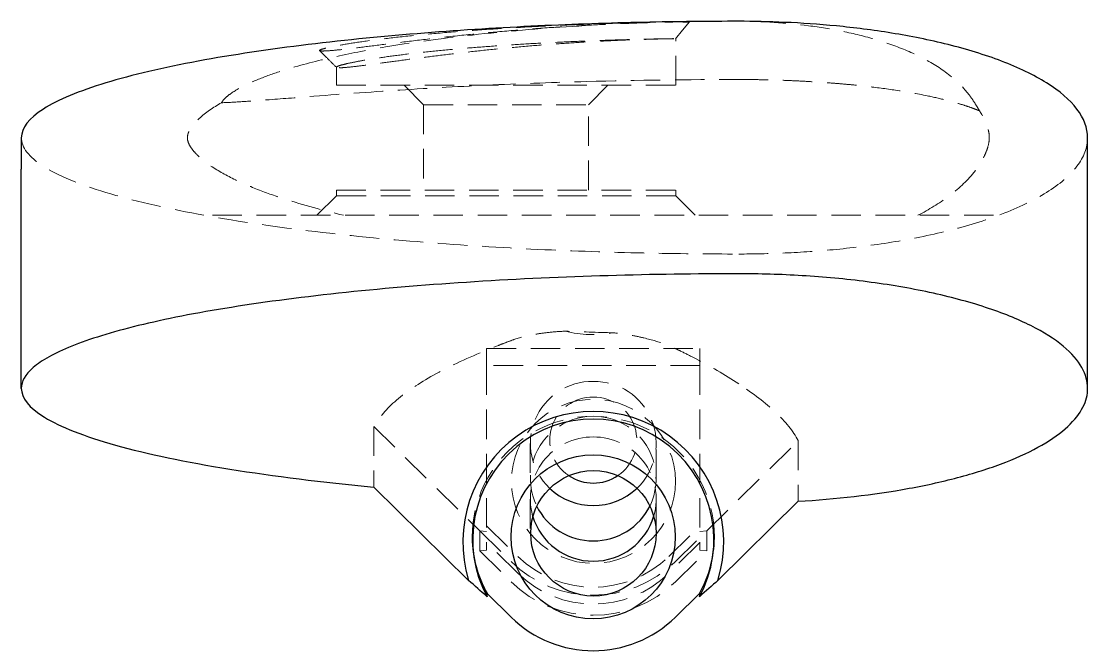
# Model space of a CAD drawing. Header units: millimetres. Extents: x 34 to 250, y 43 to 185.
# Drawn here: x 204.15 to 250.09, y 43.37 to 70.48 of the extents above; entities that cross this region are included whole.
import ezdxf

# ---------------------------------------------------------------- set-up
doc = ezdxf.new("R2010")
doc.units = ezdxf.units.MM
doc.linetypes.add('HIDDEN', pattern=[1.905, 1.27, -0.635])

msp = doc.modelspace()

# ---------------------------------------------------------------- linework, layer by layer
at = {"color": 7, "linetype": 'HIDDEN', "lineweight": 18}
for p, q in [((232.342, 67.728), (232.342, 69.739)), ((217.743, 68.505), (217.722, 68.508)), ((217.722, 68.508), (217.722, 67.728)), ((217.722, 67.728), (232.342, 67.728)), ((220.646, 67.728), (221.481, 66.892)), ((228.582, 66.892), (229.418, 67.728)), ((221.481, 66.892), (228.582, 66.892)), ((221.481, 66.892), (221.481, 63.216)), ((228.582, 63.216), (228.582, 66.892)), ((217.722, 62.966), (216.886, 62.13)), ((217.722, 63.216), (232.342, 63.216)), ((217.722, 63.216), (217.722, 62.966)), ((232.342, 62.966), (217.722, 62.966)), ((232.342, 62.966), (232.342, 63.216)), ((233.177, 62.13), (232.342, 62.966)), ((246.036, 62.13), (212.379, 62.13)), ((224.196, 55.662), (224.196, 56.387)), ((224.196, 56.387), (233.386, 56.387)), ((233.386, 56.387), (233.386, 55.662)), ((233.386, 55.662), (224.196, 55.662)), ((224.196, 55.662), (224.196, 48.029)), ((233.386, 55.662), (233.386, 48.029)), ((219.335, 53.033), (219.335, 50.421)), ((219.335, 53.033), (223.901, 48.536)), ((233.681, 48.536), (237.624, 52.419)), ((237.624, 52.419), (237.624, 49.808)), ((226.076, 52.297), (226.076, 50.773)), ((231.506, 50.773), (231.506, 52.297)), ((226.076, 49.903), (226.076, 48.452)), ((231.506, 48.452), (231.506, 49.903)), ((224.196, 48.754), (225.542, 47.429)), ((232.04, 47.429), (233.386, 48.754)), ((223.57, 48.307), (223.57, 48.162)), ((223.901, 48.536), (223.901, 47.665)), ((223.901, 48.536), (225.247, 47.21)), ((224.196, 48.499), (223.901, 48.536)), ((232.335, 47.21), (233.681, 48.536)), ((233.681, 48.536), (233.386, 48.499)), ((233.681, 47.665), (233.681, 48.536)), ((234.012, 48.162), (234.012, 48.307)), ((224.196, 48.029), (224.196, 47.701)), ((225.542, 46.703), (224.196, 48.029)), ((233.386, 48.029), (232.04, 46.703)), ((233.386, 47.701), (233.386, 48.029)), ((224.196, 47.701), (223.901, 47.665)), ((223.901, 47.665), (225.247, 46.34)), ((232.335, 46.34), (233.681, 47.665)), ((233.681, 47.665), (233.386, 47.701))]:
    msp.add_line(p, q, dxfattribs=at)
at = {"color": 7, "linetype": 'Continuous', "lineweight": 25}
for p, q in [((204.146, 65.472), (204.146, 64.837)), ((250.094, 64.837), (250.094, 65.472)), ((204.146, 64.837), (204.146, 64.112)), ((250.094, 64.112), (250.094, 64.837)), ((204.146, 54.671), (204.146, 64.112)), ((250.094, 54.671), (250.094, 64.112)), ((219.335, 50.421), (223.42, 46.398)), ((234.162, 46.398), (237.624, 49.808)), ((224.213, 45.69), (224.213, 45.835)), ((225.247, 44.817), (224.213, 45.835)), ((233.369, 45.835), (232.335, 44.817)), ((233.369, 45.835), (233.369, 45.69))]:
    msp.add_line(p, q, dxfattribs=at)
at = {"color": 7, "linetype": 'HIDDEN', "lineweight": 18, "flags": 128}
msp.add_lwpolyline([(232.338, 69.735), (232.638, 70.102), (232.939, 70.469)], dxfattribs=at)
at = {"color": 7, "linetype": 'HIDDEN', "lineweight": 18}
msp.add_circle((228.797, 50.666), 3.534, dxfattribs=at)
at = {"color": 7, "linetype": 'Continuous', "lineweight": 25}
for centre, radius in [((228.785, 48.27), 3.534), ((228.796, 48.425), 2.701)]:
    msp.add_circle(centre, radius, dxfattribs=at)
at = {"color": 7, "linetype": 'HIDDEN', "lineweight": 18}
for centre, radius, start, end in [((228.791, 62.076), 5.088, 256.2095, 279.8946), ((228.753, 52.301), 2.67, 89.1745, 226.1738), ((228.831, 52.301), 2.669, 313.7926, 90.8591), ((228.763, 52.446), 1.847, 89.1215, 236.0192), ((228.816, 52.445), 1.848, 304.0728, 90.7865), ((228.791, 48.247), 5.221, 359.865, 180.135), ((228.791, 50.767), 2.705, 334.7402, 205.2598), ((228.762, 49.895), 2.682, 89.3764, 195.5176), ((228.82, 49.895), 2.682, 344.4824, 90.6236), ((228.791, 50.743), 4.641, 225.5727, 314.4273), ((228.791, 50.827), 5.064, 225.5788, 314.4212), ((228.791, 50.018), 4.641, 225.5727, 314.4273), ((228.791, 49.957), 5.064, 225.5788, 314.4212)]:
    msp.add_arc(centre, radius, start, end, dxfattribs=at)
at = {"color": 7, "linetype": 'Continuous', "lineweight": 25}
for centre, radius, start, end in [((228.791, 48.053), 5.62, 342.8731, 197.1269), ((228.791, 48.148), 5.197, 331.7608, 208.2392), ((228.791, 52.492), 1.902, 236.0935, 303.9065), ((228.791, 52.366), 2.744, 226.5375, 313.4625), ((228.791, 49.948), 2.724, 196.4189, 343.5811), ((228.781, 50.817), 2.717, 206.3008, 270.2107), ((228.801, 50.817), 2.717, 269.7893, 333.6992), ((228.65, 48.309), 5.08, 180.838, 209.1455), ((228.932, 48.309), 5.08, 330.8545, 359.162), ((228.791, 48.433), 5.064, 225.5788, 314.4212)]:
    msp.add_arc(centre, radius, start, end, dxfattribs=at)
for points, knots in [([(235.057, 70.485), (233.769, 70.485), (232.4, 70.472), (229.508, 70.409), (227.984, 70.359), (224.819, 70.209), (223.177, 70.109), (219.847, 69.846), (218.159, 69.683), (214.862, 69.282), (213.253, 69.044), (210.283, 68.492), (208.923, 68.178), (206.642, 67.484), (205.721, 67.104), (204.473, 66.307), (204.146, 65.89), (204.146, 65.472)], [0, 0, 0, 0, 0.125, 0.125, 0.25, 0.25, 0.375, 0.375, 0.5, 0.5, 0.625, 0.625, 0.75, 0.75, 0.875, 0.875, 1, 1, 1, 1]), ([(232.652, 70.464), (232.7, 70.465), (232.91, 70.469), (232.926, 70.469), (232.939, 70.469)], [0, 0, 0, 0, 0.227455, 1, 1, 1, 1]), ([(250.094, 65.472), (250.094, 65.89), (249.935, 66.307), (249.328, 67.104), (248.88, 67.484), (247.77, 68.178), (247.109, 68.492), (245.664, 69.044), (244.881, 69.282), (243.277, 69.683), (242.456, 69.846), (240.836, 70.109), (240.037, 70.209), (238.497, 70.359), (237.756, 70.409), (236.349, 70.472), (235.683, 70.485), (235.057, 70.485)], [0, 0, 0, 0, 0.125, 0.125, 0.25, 0.25, 0.375, 0.375, 0.5, 0.5, 0.625, 0.625, 0.75, 0.75, 0.875, 0.875, 1, 1, 1, 1]), ([(235.057, 59.608), (233.235, 59.608), (231.346, 59.582), (227.518, 59.469), (225.581, 59.382), (221.776, 59.141), (219.909, 58.988), (216.375, 58.619), (214.708, 58.403), (211.691, 57.921), (210.34, 57.655), (208.029, 57.09), (207.069, 56.792), (205.563, 56.185), (205.016, 55.875), (204.308, 55.264), (204.146, 54.962), (204.146, 54.671)], [0, 0, 0, 0, 0.125, 0.125, 0.25, 0.25, 0.375, 0.375, 0.5, 0.5, 0.625, 0.625, 0.75, 0.75, 0.875, 0.875, 1, 1, 1, 1]), ([(250.094, 54.671), (250.094, 54.962), (250.016, 55.264), (249.671, 55.875), (249.405, 56.185), (248.672, 56.792), (248.205, 57.09), (247.081, 57.655), (246.424, 57.921), (244.956, 58.403), (244.145, 58.619), (242.426, 58.988), (241.518, 59.141), (239.666, 59.382), (238.724, 59.469), (236.862, 59.582), (235.943, 59.608), (235.057, 59.608)], [0, 0, 0, 0, 0.125, 0.125, 0.25, 0.25, 0.375, 0.375, 0.5, 0.5, 0.625, 0.625, 0.75, 0.75, 0.875, 0.875, 1, 1, 1, 1]), ([(204.146, 54.671), (204.146, 54.264), (204.467, 53.842), (205.483, 53.219), (205.91, 53.014), (206.935, 52.611), (207.533, 52.414), (209.565, 51.846), (211.239, 51.496), (215.026, 50.887), (217.136, 50.629), (219.335, 50.421)], [0, 0, 0, 0, 0.25, 0.25, 0.375, 0.375, 0.5, 0.5, 0.75, 0.75, 1, 1, 1, 1]), ([(237.624, 49.808), (239.214, 49.898), (240.858, 50.08), (243.175, 50.506), (243.921, 50.673), (245.32, 51.051), (245.973, 51.263), (247.151, 51.722), (247.675, 51.97), (248.573, 52.487), (248.946, 52.757), (249.534, 53.305), (249.749, 53.583), (250.029, 54.134), (250.094, 54.407), (250.094, 54.671)], [0, 0, 0, 0, 0.25, 0.25, 0.375, 0.375, 0.5, 0.5, 0.625, 0.625, 0.75, 0.75, 0.875, 0.875, 1, 1, 1, 1])]:
    msp.add_open_spline(points, degree=3, knots=knots, dxfattribs=at)
at = {"color": 7, "linetype": 'HIDDEN', "lineweight": 18}
for points, knots in [([(230.546, 70.423), (230.174, 70.413), (229.41, 70.392), (228.032, 70.341), (226.531, 70.274), (224.969, 70.187), (223.407, 70.081), (221.906, 69.959), (220.524, 69.823), (219.31, 69.679), (218.313, 69.536), (217.567, 69.403), (217.104, 69.294), (216.945, 69.221), (217.097, 69.197), (217.554, 69.226), (218.299, 69.307), (219.299, 69.431), (220.514, 69.584), (221.899, 69.75), (223.399, 69.913), (224.961, 70.063), (226.524, 70.189), (228.029, 70.289), (229.417, 70.362), (230.637, 70.412), (231.629, 70.442), (232.328, 70.458), (232.557, 70.462), (232.652, 70.464)], [0, 0, 0, 0, 0.035697, 0.073244, 0.110626, 0.148253, 0.18572, 0.223327, 0.260944, 0.298436, 0.336093, 0.37349, 0.411142, 0.448692, 0.48597, 0.523348, 0.56076, 0.598097, 0.635692, 0.673146, 0.710818, 0.748433, 0.786018, 0.823701, 0.861142, 0.898749, 0.936119, 0.973561, 1, 1, 1, 1]), ([(232.939, 70.469), (232.914, 70.469), (232.866, 70.469), (232.531, 70.464), (232.372, 70.462)], [0, 0, 0, 0, 0.5243616, 1, 1, 1, 1]), ([(245.436, 66.627), (245.421, 66.65), (245.405, 66.677), (245.373, 66.731), (245.357, 66.758), (245.307, 66.841), (245.274, 66.895), (245.174, 67.054), (245.105, 67.154), (244.897, 67.436), (244.75, 67.604), (244.279, 68.077), (243.931, 68.342), (243.167, 68.82), (242.75, 69.032), (241.884, 69.4), (241.433, 69.558), (240.503, 69.835), (240.02, 69.954), (239.049, 70.152), (238.56, 70.232), (237.082, 70.422), (236.084, 70.484), (235.075, 70.485)], [0, 0, 0, 0, 0.007812, 0.007812, 0.015625, 0.015625, 0.03125, 0.03125, 0.0625, 0.0625, 0.125, 0.125, 0.25, 0.25, 0.375, 0.375, 0.5, 0.5, 0.625, 0.625, 0.75, 0.75, 1, 1, 1, 1]), ([(228.439, 70.298), (226.996, 70.214), (225.554, 70.102), (222.683, 69.804), (221.255, 69.619), (219.131, 69.259), (218.425, 69.125), (217.034, 68.819), (216.344, 68.646), (215.35, 68.347), (215.026, 68.24), (214.4, 68.007), (214.096, 67.881), (213.55, 67.615), (213.306, 67.473), (213.035, 67.272), (212.959, 67.206), (212.841, 67.083), (212.799, 67.027), (212.772, 66.977)], [0, 0, 0, 0, 0.25, 0.25, 0.5, 0.5, 0.625, 0.625, 0.75, 0.75, 0.8125, 0.8125, 0.875, 0.875, 0.9375, 0.9375, 0.96875, 0.96875, 1, 1, 1, 1]), ([(217.722, 68.509), (217.736, 68.522), (217.764, 68.55), (217.991, 68.619), (218.35, 68.702), (218.873, 68.802), (219.584, 68.917), (220.485, 69.04), (221.526, 69.161), (222.66, 69.273), (223.873, 69.375), (225.106, 69.463), (226.348, 69.538), (227.54, 69.598), (228.669, 69.645), (229.685, 69.68), (230.576, 69.705), (231.302, 69.722), (231.861, 69.732), (232.231, 69.738), (232.377, 69.74), (232.341, 69.739), (232.341, 69.739)], [0, 0, 0, 0, 0.044737, 0.090405, 0.135139, 0.180784, 0.233819, 0.288375, 0.341689, 0.396551, 0.449793, 0.50459, 0.557618, 0.612194, 0.665055, 0.719453, 0.772244, 0.826565, 0.879354, 0.933672, 0.999908, 1, 1, 1, 1]), ([(232.269, 69.737), (232.206, 69.736), (232.08, 69.734), (231.708, 69.726), (231.186, 69.713), (230.472, 69.69), (229.572, 69.654), (228.535, 69.601), (227.41, 69.53), (226.209, 69.439), (224.986, 69.33), (223.753, 69.204), (222.564, 69.066), (221.432, 68.924), (220.408, 68.787), (219.507, 68.664), (218.769, 68.567), (218.224, 68.506), (217.901, 68.479), (217.854, 68.489), (217.843, 68.491)], [0, 0, 0, 0, 0.050436, 0.099859, 0.150295, 0.208617, 0.268632, 0.32691, 0.386878, 0.445156, 0.505112, 0.563612, 0.623786, 0.682709, 0.743331, 0.802378, 0.863172, 0.921558, 0.981689, 1, 1, 1, 1]), ([(217, 69.222), (217.121, 69.102), (217.364, 68.86), (217.608, 68.619), (217.729, 68.498)], [0, 0, 0, 0, 0.500008, 1, 1, 1, 1]), ([(212.772, 66.977), (213.064, 66.987), (213.363, 67.004), (213.972, 67.043), (214.281, 67.066), (215.22, 67.136), (215.86, 67.187), (217.809, 67.339), (219.127, 67.437), (221.784, 67.608), (223.126, 67.683), (225.811, 67.806), (227.156, 67.855), (228.505, 67.891)], [0, 0, 0, 0, 0.0625, 0.0625, 0.125, 0.125, 0.25, 0.25, 0.5, 0.5, 0.75, 0.75, 1, 1, 1, 1]), ([(235.057, 67.978), (235.26, 67.978), (235.671, 67.976), (236.288, 67.965), (236.911, 67.947), (237.534, 67.921), (238.156, 67.888), (238.773, 67.848), (239.382, 67.801), (239.978, 67.747), (240.795, 67.66), (241.875, 67.517), (243.026, 67.316), (243.873, 67.124), (244.39, 66.984), (244.737, 66.881), (245.026, 66.784), (245.254, 66.701), (245.379, 66.65), (245.436, 66.627)], [0, 0, 0, 0, 0.054809, 0.110392, 0.166517, 0.222934, 0.279383, 0.335597, 0.391306, 0.446239, 0.500134, 0.617977, 0.749928, 0.833016, 0.874807, 0.914797, 0.94831, 0.976414, 1, 1, 1, 1]), ([(212.772, 66.977), (212.414, 66.773), (212.085, 66.553), (211.738, 66.231), (211.671, 66.163), (211.548, 66.023), (211.491, 65.951), (211.415, 65.832), (211.392, 65.791), (211.35, 65.702), (211.331, 65.654), (211.305, 65.548), (211.299, 65.489), (211.308, 65.372), (211.323, 65.319), (211.375, 65.175), (211.423, 65.094), (211.53, 64.942), (211.589, 64.872), (211.778, 64.668), (211.922, 64.541), (212.385, 64.186), (212.73, 63.981), (213.463, 63.603), (213.854, 63.43), (214.65, 63.113), (215.058, 62.969), (216.303, 62.565), (217.159, 62.335), (218.034, 62.13)], [0, 0, 0, 0, 0.125, 0.125, 0.15625, 0.15625, 0.1875, 0.1875, 0.203125, 0.203125, 0.21875, 0.21875, 0.234375, 0.234375, 0.25, 0.25, 0.28125, 0.28125, 0.3125, 0.3125, 0.375, 0.375, 0.5, 0.5, 0.625, 0.625, 0.75, 0.75, 1, 1, 1, 1]), ([(242.783, 62.13), (243.254, 62.372), (243.696, 62.64), (244.508, 63.248), (244.881, 63.589), (245.337, 64.158), (245.471, 64.356), (245.637, 64.667), (245.686, 64.774), (245.771, 64.994), (245.807, 65.107), (245.844, 65.293), (245.853, 65.359), (245.859, 65.5), (245.854, 65.573), (245.835, 65.704), (245.822, 65.765), (245.79, 65.882), (245.772, 65.939), (245.673, 66.219), (245.565, 66.426), (245.436, 66.627)], [0, 0, 0, 0, 0.25, 0.25, 0.5, 0.5, 0.625, 0.625, 0.6875, 0.6875, 0.75, 0.75, 0.78125, 0.78125, 0.8125, 0.8125, 0.84375, 0.84375, 0.875, 0.875, 1, 1, 1, 1]), ([(204.146, 65.472), (204.146, 65.054), (204.473, 64.637), (205.721, 63.839), (206.642, 63.46), (208.923, 62.766), (210.283, 62.452), (213.253, 61.9), (214.862, 61.662), (218.159, 61.261), (219.847, 61.098), (223.177, 60.835), (224.819, 60.735), (227.984, 60.585), (229.508, 60.535), (232.4, 60.472), (233.769, 60.459), (235.057, 60.459)], [0, 0, 0, 0, 0.125, 0.125, 0.25, 0.25, 0.375, 0.375, 0.5, 0.5, 0.625, 0.625, 0.75, 0.75, 0.875, 0.875, 1, 1, 1, 1]), ([(235.057, 60.459), (235.683, 60.459), (236.349, 60.472), (237.756, 60.535), (238.497, 60.585), (240.037, 60.735), (240.836, 60.835), (242.456, 61.098), (243.277, 61.261), (244.881, 61.662), (245.664, 61.9), (247.109, 62.452), (247.77, 62.766), (248.88, 63.46), (249.328, 63.839), (249.935, 64.637), (250.094, 65.054), (250.094, 65.472)], [0, 0, 0, 0, 0.125, 0.125, 0.25, 0.25, 0.375, 0.375, 0.5, 0.5, 0.625, 0.625, 0.75, 0.75, 0.875, 0.875, 1, 1, 1, 1]), ([(227.578, 57.135), (227.309, 57.123), (227.069, 57.104), (226.629, 57.055), (226.429, 57.025), (225.893, 56.929), (225.609, 56.853), (225.249, 56.731), (225.141, 56.689), (224.921, 56.605), (224.595, 56.48), (224.281, 56.354), (223.265, 55.932), (222.541, 55.591), (221.282, 54.891), (220.749, 54.534), (219.886, 53.799), (219.557, 53.422), (219.335, 53.033)], [0, 0, 0, 0, 0.03125, 0.03125, 0.0625, 0.0625, 0.125, 0.125, 0.15625, 0.15625, 0.1875, 0.25, 0.25, 0.5, 0.5, 0.75, 0.75, 1, 1, 1, 1]), ([(235.057, 54.865), (234.482, 55.248), (233.823, 55.629), (232.899, 56.105), (232.709, 56.2), (232.417, 56.343), (232.32, 56.391), (232.11, 56.486), (231.996, 56.532), (231.622, 56.67), (231.335, 56.759), (230.793, 56.886), (230.594, 56.927), (230.161, 57.001), (229.927, 57.035), (229.665, 57.064)], [0, 0, 0, 0, 0.5, 0.5, 0.625, 0.625, 0.6875, 0.6875, 0.75, 0.75, 0.875, 0.875, 0.9375, 0.9375, 1, 1, 1, 1]), ([(237.624, 52.419), (237.403, 52.832), (237.073, 53.237), (236.21, 54.047), (235.678, 54.452), (235.057, 54.865)], [0, 0, 0, 0, 0.5, 0.5, 1, 1, 1, 1])]:
    msp.add_open_spline(points, degree=3, knots=knots, dxfattribs=at)
for points in [[(235.075, 70.485), (235.069, 70.485), (235.063, 70.485), (235.057, 70.485)], [(217.722, 68.508), (217.722, 68.508), (217.722, 68.509), (217.722, 68.509)], [(228.505, 67.891), (230.693, 67.95), (232.882, 67.978), (235.057, 67.978)], [(229.665, 57.064), (228.965, 57.084), (228.268, 57.108), (227.578, 57.135)]]:
    msp.add_open_spline(points, degree=3, dxfattribs=at)
at = {"color": 7, "linetype": 'Continuous', "lineweight": 25}
for points in [[(224.213, 45.69), (223.94, 45.939), (223.677, 46.174), (223.42, 46.398)], [(234.162, 46.398), (233.905, 46.174), (233.642, 45.939), (233.369, 45.69)]]:
    msp.add_open_spline(points, degree=3, dxfattribs=at)

doc.saveas('drawing.dxf')
